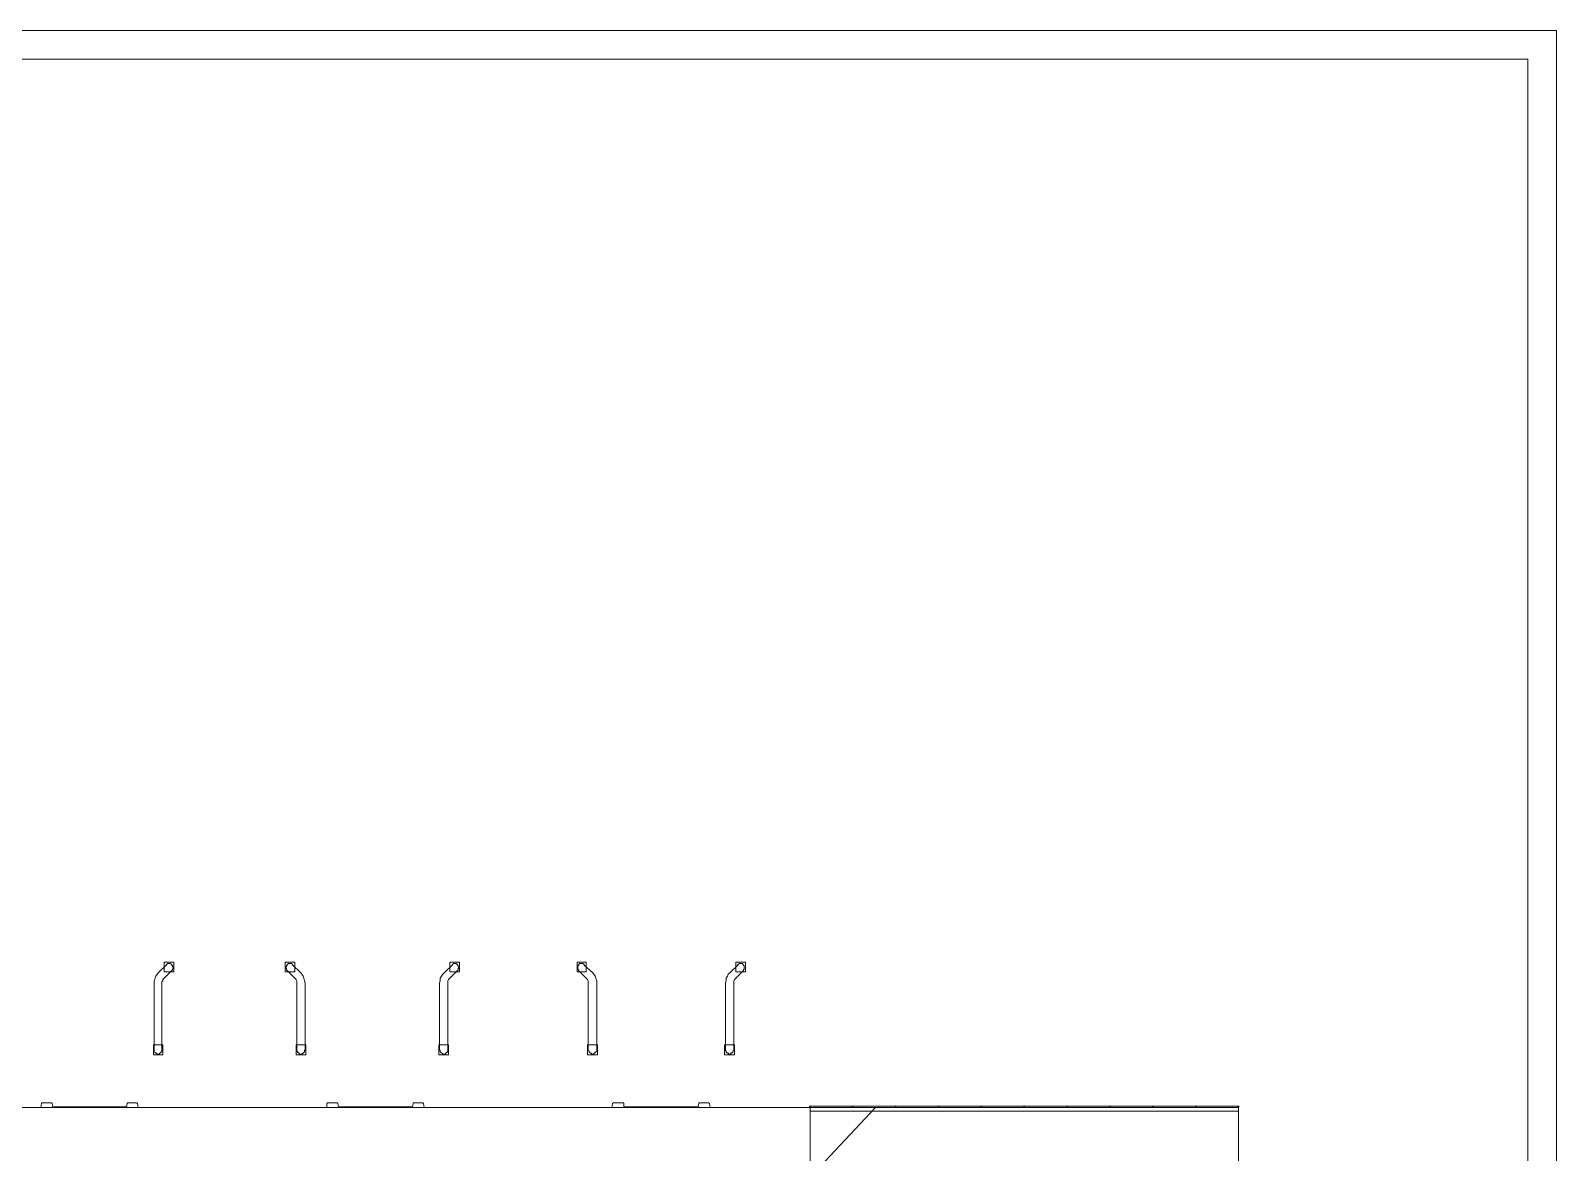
# Model space of a CAD drawing. Header units: millimetres. Extents: x 0 to 420, y 0 to 297.
# Drawn here: x 327.2 to 420.1, y 228.6 to 296.9 of the extents above; entities that cross this region are included whole.
import ezdxf

# ---------------------------------------------------------------- set-up
doc = ezdxf.new("R2010")
doc.units = ezdxf.units.MM

msp = doc.modelspace()

# ---------------------------------------------------------------- hatches: boundary and pattern name
h = msp.add_hatch(color=252)
h.paths.add_polyline_path([(333.036333, 231.394), (328.549, 231.394), (333.036333, 231.351667)], flags=0)
h.paths.add_polyline_path([(328.549, 231.394), (333.036333, 231.351667), (328.549, 231.351667)], flags=0)
h = msp.add_hatch(color=252)
h.paths.add_polyline_path([(350.435333, 231.394), (345.948, 231.394), (350.435333, 231.351667)], flags=0)
h.paths.add_polyline_path([(345.948, 231.394), (350.435333, 231.351667), (345.948, 231.351667)], flags=0)
h = msp.add_hatch(color=252)
h.paths.add_polyline_path([(367.834333, 231.394), (363.304667, 231.394), (367.834333, 231.351667)], flags=0)
h.paths.add_polyline_path([(363.304667, 231.394), (367.834333, 231.351667), (363.304667, 231.351667)], flags=0)

# ---------------------------------------------------------------- linework, layer by layer
at = {"color": 7, "lineweight": 0}
for points in [[(0.211668, 0), (420.073667, 0), (420.073667, 296.925999), (0.211668, 296.925999)], [(7.239002, 1.735667), (418.338, 1.735667), (418.338, 295.190332), (7.239002, 295.190332)], [(334.729667, 234.865333), (334.729667, 238.929333), (334.729667, 239.056333), (334.772, 239.225667), (334.814333, 239.352667), (334.899, 239.479667), (334.983667, 239.564333), (335.449333, 240.03), (335.491667, 240.072333), (335.534, 240.072333), (335.534, 240.114667), (335.576333, 240.114667), (335.618667, 240.114667), (335.661, 240.114667), (335.703333, 240.114667), (335.745667, 240.072333), (335.788, 240.072333), (335.788, 240.03), (335.830333, 239.987667), (335.830333, 239.945333), (335.872667, 239.903), (335.872667, 239.860667), (335.872667, 239.818333), (335.830333, 239.776), (335.830333, 239.733667), (335.788, 239.691333), (335.322333, 239.225667), (335.28, 239.183333), (335.237667, 239.141), (335.237667, 239.056333), (335.195333, 239.014), (335.195333, 238.929333), (335.195333, 234.865333), (335.195333, 234.823), (335.195333, 234.780667), (335.153, 234.738333), (335.153, 234.696), (335.110667, 234.696), (335.110667, 234.653667), (335.068333, 234.653667), (335.026, 234.611333), (334.983667, 234.611333), (334.941333, 234.611333), (334.899, 234.611333), (334.856667, 234.653667), (334.814333, 234.653667), (334.772, 234.696), (334.729667, 234.738333), (334.729667, 234.780667), (334.729667, 234.823)], [(335.322333, 239.606667), (335.322333, 240.199333), (335.915, 240.199333), (335.915, 239.606667)], [(343.281, 239.606667), (343.281, 240.199333), (342.688333, 240.199333), (342.688333, 239.606667)], [(343.916, 234.865333), (343.916, 238.929333), (343.873667, 239.056333), (343.831333, 239.225667), (343.789, 239.352667), (343.704333, 239.479667), (343.619667, 239.564333), (343.154, 240.03), (343.111667, 240.072333), (343.069333, 240.114667), (343.027, 240.114667), (342.984667, 240.114667), (342.942333, 240.114667), (342.9, 240.114667), (342.857667, 240.072333), (342.815333, 240.072333), (342.815333, 240.03), (342.773, 239.987667), (342.773, 239.945333), (342.730667, 239.903), (342.730667, 239.860667), (342.773, 239.818333), (342.773, 239.776), (342.773, 239.733667), (342.815333, 239.691333), (343.281, 239.225667), (343.323333, 239.183333), (343.365667, 239.141), (343.408, 239.056333), (343.408, 239.014), (343.408, 238.929333), (343.408, 234.865333), (343.408, 234.823), (343.408, 234.780667), (343.450333, 234.738333), (343.450333, 234.696), (343.492667, 234.696), (343.535, 234.653667), (343.577333, 234.611333), (343.619667, 234.611333), (343.662, 234.611333), (343.704333, 234.611333), (343.746667, 234.653667), (343.789, 234.653667), (343.831333, 234.696), (343.873667, 234.738333), (343.873667, 234.780667), (343.873667, 234.823)], [(352.086333, 234.865333), (352.086333, 238.929333), (352.128667, 239.056333), (352.128667, 239.225667), (352.213333, 239.352667), (352.298, 239.479667), (352.382667, 239.564333), (352.848333, 240.03), (352.890667, 240.072333), (352.933, 240.114667), (352.975333, 240.114667), (353.017667, 240.114667), (353.06, 240.114667), (353.102333, 240.114667), (353.144667, 240.072333), (353.187, 240.072333), (353.187, 240.03), (353.229333, 239.987667), (353.229333, 239.945333), (353.271667, 239.903), (353.271667, 239.860667), (353.229333, 239.818333), (353.229333, 239.776), (353.229333, 239.733667), (353.187, 239.691333), (352.721333, 239.225667), (352.679, 239.183333), (352.636667, 239.141), (352.594333, 239.056333), (352.594333, 239.014), (352.594333, 238.929333), (352.594333, 234.865333), (352.594333, 234.823), (352.594333, 234.780667), (352.552, 234.738333), (352.552, 234.696), (352.509667, 234.696), (352.467333, 234.653667), (352.425, 234.611333), (352.382667, 234.611333), (352.340333, 234.611333), (352.298, 234.611333), (352.255667, 234.653667), (352.213333, 234.653667), (352.171, 234.696), (352.128667, 234.738333), (352.128667, 234.780667), (352.128667, 234.823)], [(352.721333, 239.606667), (352.721333, 240.199333), (353.314, 240.199333), (353.314, 239.606667)], [(361.018667, 239.606667), (361.018667, 240.199333), (360.468333, 240.199333), (360.468333, 239.606667)], [(361.653667, 234.865333), (361.653667, 238.929333), (361.653667, 239.056333), (361.611333, 239.225667), (361.569, 239.352667), (361.484333, 239.479667), (361.399667, 239.564333), (360.891667, 240.03), (360.891667, 240.072333), (360.849333, 240.072333), (360.807, 240.114667), (360.764667, 240.114667), (360.722333, 240.114667), (360.68, 240.114667), (360.637667, 240.114667), (360.595333, 240.072333), (360.553, 240.03), (360.510667, 239.987667), (360.510667, 239.945333), (360.510667, 239.903), (360.510667, 239.860667), (360.510667, 239.818333), (360.510667, 239.776), (360.553, 239.733667), (360.553, 239.691333), (361.018667, 239.225667), (361.061, 239.183333), (361.103333, 239.141), (361.145667, 239.056333), (361.145667, 239.014), (361.145667, 238.929333), (361.145667, 234.865333), (361.145667, 234.823), (361.188, 234.780667), (361.188, 234.738333), (361.230333, 234.696), (361.272667, 234.653667), (361.315, 234.653667), (361.357333, 234.611333), (361.399667, 234.611333), (361.442, 234.611333), (361.484333, 234.611333), (361.484333, 234.653667), (361.526667, 234.653667), (361.569, 234.696), (361.611333, 234.696), (361.611333, 234.738333), (361.653667, 234.780667), (361.653667, 234.823)], [(369.485333, 234.865333), (369.485333, 238.929333), (369.527667, 239.056333), (369.527667, 239.225667), (369.612333, 239.352667), (369.654667, 239.479667), (369.781667, 239.564333), (370.247333, 240.03), (370.247333, 240.072333), (370.289667, 240.072333), (370.332, 240.114667), (370.374333, 240.114667), (370.416667, 240.114667), (370.459, 240.114667), (370.501333, 240.114667), (370.543667, 240.072333), (370.586, 240.03), (370.628333, 239.987667), (370.628333, 239.945333), (370.628333, 239.903), (370.628333, 239.860667), (370.628333, 239.818333), (370.628333, 239.776), (370.586, 239.733667), (370.586, 239.691333), (370.120333, 239.225667), (370.078, 239.183333), (370.035667, 239.141), (369.993333, 239.056333), (369.993333, 239.014), (369.993333, 238.929333), (369.993333, 234.865333), (369.993333, 234.823), (369.951, 234.780667), (369.951, 234.738333), (369.951, 234.696), (369.908667, 234.696), (369.866333, 234.653667), (369.824, 234.653667), (369.781667, 234.611333), (369.739333, 234.611333), (369.697, 234.611333), (369.654667, 234.653667), (369.612333, 234.653667), (369.57, 234.696), (369.527667, 234.696), (369.527667, 234.738333), (369.527667, 234.780667), (369.485333, 234.823)], [(370.120333, 239.606667), (370.120333, 240.199333), (370.713, 240.199333), (370.713, 239.606667)], [(334.687333, 234.569), (334.687333, 235.161667), (335.237667, 235.161667), (335.237667, 234.569)], [(343.958333, 234.569), (343.958333, 235.161667), (343.365667, 235.161667), (343.365667, 234.569)], [(352.044, 234.569), (352.044, 235.161667), (352.636667, 235.161667), (352.636667, 234.569)], [(361.696, 234.569), (361.696, 235.161667), (361.103333, 235.161667), (361.103333, 234.569)], [(369.443, 234.569), (369.443, 235.161667), (370.035667, 235.161667), (370.035667, 234.569)], [(113.03, 231.351667), (374.65, 231.351667), (374.65, 222.715667), (113.03, 222.715667)], [(327.829333, 231.351667), (327.871667, 231.605667), (327.871667, 231.648), (328.464333, 231.648), (328.506667, 231.605667), (328.549, 231.351667)], [(328.972333, 231.394), (328.549, 231.394), (328.972333, 231.394), (329.861333, 231.394)], [(328.549, 231.394), (328.676, 231.394), (328.549, 231.394), (329.268667, 231.394)], [(333.036333, 231.394), (328.549, 231.394), (328.549, 231.351667), (333.036333, 231.351667)], [(329.565, 231.394), (328.972333, 231.394), (329.565, 231.394), (330.411667, 231.394)], [(330.115333, 231.394), (329.565, 231.394), (330.115333, 231.394), (331.004333, 231.394)], [(330.708, 231.394), (330.115333, 231.394), (330.708, 231.394), (331.597, 231.394)], [(331.300667, 231.394), (330.708, 231.394), (331.300667, 231.394), (332.147333, 231.394)], [(331.893333, 231.394), (331.300667, 231.394), (331.893333, 231.394), (332.74, 231.394), (331.893333, 231.394), (331.300667, 231.394), (331.893333, 231.394), (332.74, 231.394)], [(332.443667, 231.394), (331.893333, 231.394), (332.443667, 231.394), (333.036333, 231.394)], [(333.036333, 231.394), (332.443667, 231.394)], [(333.756, 231.351667), (333.713667, 231.605667), (333.671333, 231.648), (333.121, 231.648), (333.078667, 231.605667), (333.036333, 231.351667)], [(345.228333, 231.351667), (345.228333, 231.605667), (345.270667, 231.648), (345.863333, 231.648), (345.905667, 231.605667), (345.948, 231.351667)], [(346.371333, 231.394), (345.948, 231.394), (346.371333, 231.394), (347.218, 231.394)], [(345.948, 231.394), (346.075, 231.394), (345.948, 231.394), (346.667667, 231.394)], [(350.435333, 231.394), (345.948, 231.394), (345.948, 231.351667), (350.435333, 231.351667)], [(346.964, 231.394), (346.371333, 231.394), (346.964, 231.394), (347.810667, 231.394)], [(347.514333, 231.394), (346.964, 231.394), (347.514333, 231.394), (348.403333, 231.394)], [(348.107, 231.394), (347.514333, 231.394), (348.107, 231.394), (348.996, 231.394)], [(348.699667, 231.394), (348.107, 231.394), (348.699667, 231.394), (349.546333, 231.394)], [(349.25, 231.394), (348.699667, 231.394), (349.25, 231.394), (350.139, 231.394), (349.25, 231.394), (348.699667, 231.394), (349.25, 231.394), (350.139, 231.394)], [(349.842667, 231.394), (349.25, 231.394), (349.842667, 231.394), (350.435333, 231.394)], [(350.435333, 231.394), (349.842667, 231.394)], [(351.155, 231.351667), (351.112667, 231.605667), (351.070333, 231.648), (350.477667, 231.648), (350.477667, 231.605667), (350.435333, 231.351667)], [(362.585, 231.351667), (362.627333, 231.605667), (362.669667, 231.648), (363.262333, 231.648), (363.304667, 231.605667), (363.304667, 231.351667)], [(363.770333, 231.394), (363.304667, 231.394), (363.770333, 231.394), (364.617, 231.394)], [(363.304667, 231.394), (363.474, 231.394), (363.304667, 231.394), (364.066667, 231.394)], [(367.834333, 231.394), (363.304667, 231.394), (363.304667, 231.351667), (367.834333, 231.351667)], [(364.320667, 231.394), (363.770333, 231.394), (364.320667, 231.394), (365.209667, 231.394)], [(364.913333, 231.394), (364.320667, 231.394), (364.913333, 231.394), (365.802333, 231.394)], [(365.506, 231.394), (364.913333, 231.394), (365.506, 231.394), (366.352667, 231.394)], [(366.098667, 231.394), (365.506, 231.394), (366.098667, 231.394), (366.945333, 231.394)], [(366.649, 231.394), (366.098667, 231.394), (366.649, 231.394), (367.538, 231.394), (366.649, 231.394), (366.098667, 231.394), (366.649, 231.394), (367.538, 231.394)], [(367.241667, 231.394), (366.649, 231.394), (367.241667, 231.394), (367.834333, 231.394)], [(367.834333, 231.394), (367.241667, 231.394)], [(368.554, 231.351667), (368.511667, 231.605667), (368.469333, 231.648), (367.876667, 231.648), (367.876667, 231.605667), (367.834333, 231.351667)], [(374.65, 231.351667), (374.65, 231.394), (374.65, 231.436333), (374.607667, 231.436333), (374.607667, 231.394), (374.607667, 231.351667)], [(374.65, 231.436333), (400.727333, 231.436333), (400.727333, 231.351667), (374.65, 231.351667), (374.65, 231.436333), (400.727333, 231.436333), (400.727333, 231.351667), (374.65, 231.351667), (374.65, 231.436333), (400.727333, 231.436333), (400.727333, 231.351667), (374.65, 231.351667), (374.65, 231.436333), (400.727333, 231.436333), (400.727333, 231.351667), (374.65, 231.351667), (374.65, 231.436333), (374.65, 231.351667), (400.727333, 231.351667), (400.727333, 231.436333)], [(374.65, 231.224667), (374.65, 231.351667), (400.727333, 231.351667), (400.727333, 231.14), (374.65, 231.14)], [(377.19, 231.436333), (377.19, 231.351667), (377.274667, 231.351667), (377.274667, 231.436333)], [(379.814667, 231.436333), (379.814667, 231.351667), (379.857, 231.351667), (379.857, 231.436333)], [(382.439333, 231.436333), (382.439333, 231.351667), (382.481667, 231.351667), (382.481667, 231.436333)], [(385.021667, 231.436333), (385.021667, 231.351667), (385.106333, 231.351667), (385.106333, 231.436333)], [(387.646333, 231.436333), (387.646333, 231.351667), (387.688667, 231.351667), (387.688667, 231.436333)], [(390.271, 231.436333), (390.271, 231.351667), (390.313333, 231.351667), (390.313333, 231.436333)], [(392.853333, 231.436333), (392.853333, 231.351667), (392.938, 231.351667), (392.938, 231.436333)], [(395.478, 231.436333), (395.478, 231.351667), (395.520333, 231.351667), (395.520333, 231.436333)], [(398.102667, 231.436333), (398.102667, 231.351667), (398.145, 231.351667), (398.145, 231.436333)], [(400.727333, 231.351667), (400.727333, 231.394), (400.769667, 231.394), (400.727333, 231.436333), (400.685, 231.436333), (400.685, 231.394), (400.685, 231.351667)]]:
    msp.add_lwpolyline(points, close=True, dxfattribs=at)
at = {"color": 252, "lineweight": 0}
for points in [[(333.036333, 231.394), (328.549, 231.394), (333.036333, 231.351667)], [(328.549, 231.394), (333.036333, 231.351667), (328.549, 231.351667)], [(350.435333, 231.394), (345.948, 231.394), (350.435333, 231.351667)], [(345.948, 231.394), (350.435333, 231.351667), (345.948, 231.351667)], [(367.834333, 231.394), (363.304667, 231.394), (367.834333, 231.351667)], [(363.304667, 231.394), (367.834333, 231.351667), (363.304667, 231.351667)]]:
    msp.add_lwpolyline(points, close=True, dxfattribs=at)
at = {"color": 7, "lineweight": 0}
for points in [[(374.861667, 231.351667), (374.65, 231.351667), (374.65, 227.118333)], [(400.727333, 222.927333), (374.65, 222.927333), (374.65, 231.351667), (400.727333, 231.351667)], [(374.65, 227.118333), (378.629333, 231.351667)], [(383.54, 231.351667), (383.328333, 231.351667)], [(392.260667, 231.351667), (392.049, 231.351667)], [(400.727333, 222.927333), (400.727333, 231.351667)]]:
    msp.add_lwpolyline(points, dxfattribs=at)

doc.saveas('drawing.dxf')
